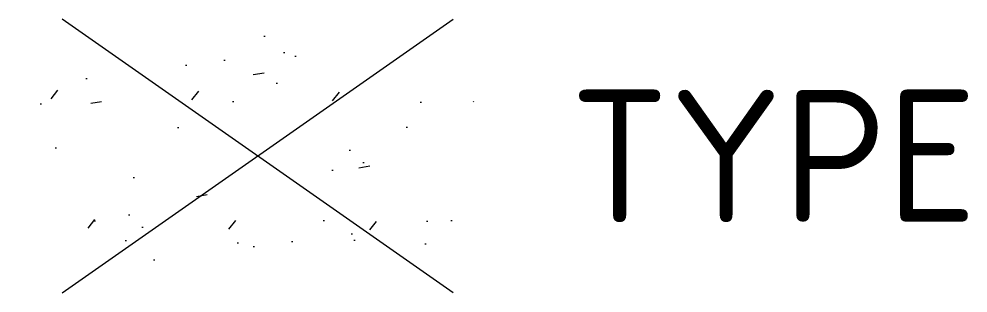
# Model space of a CAD drawing. Header units: metres. Extents: x -3.3 to 9.7, y -1.9 to 1.9.
import ezdxf
from ezdxf.enums import TextEntityAlignment as Align

# ---------------------------------------------------------------- set-up
doc = ezdxf.new("R2010")
doc.units = ezdxf.units.M
doc.layers.get('0').update_dxf_attribs({"lineweight": 25})
doc.styles.add('NLCS-ISO', font='NLCS-ISO.ttf')

msp = doc.modelspace()

# ---------------------------------------------------------------- hatches: boundary and pattern name
h = msp.add_hatch()
h.set_pattern_fill('AGR-GRAS_GAZON-SO', color=256, style=0, pattern_type=2)
h.set_pattern_definition([(37.5, (-20.4739, -66.0631), (-0.062993, 1.926824), [0, -1.52, 0, -1.7, 0, -1.625]), (7.5, (-20.4739, -66.063), (1.76978, 2.82215), [0, -0.82, 0, -1.37, 0, -0.525]), (327.5, (-21.7039, -66.0631), (3.11414, 0.00566), [0, -0.5, 0, -1.8, 0, -2.35]), (317.5, (-21.7039, -66.063), (3.00613, 0.87768), [0, -0.25, 0, -1.18, 0, -1.35]), (51, (-23.0139, -62.2531), (-0.504087, 1.75796), [0.15, -2.0955]), (10, (-23.0139, -69.8731), (0.772887, 1.65746), [0.15, -2.0955])])
edge = h.paths.add_edge_path()
edge.add_ellipse((0, 0), major_axis=(-3.25, 0), ratio=0.538462, start_angle=0, end_angle=360, ccw=False)

# ---------------------------------------------------------------- linework, layer by layer
for p, q in [((-2.662, -1.864), (2.662, 1.864)), ((2.662, -1.864), (-2.662, 1.864))]:
    msp.add_line(p, q)

# ---------------------------------------------------------------- texts
at = {"style": 'NLCS-ISO'}
msp.add_attdef('TYPE', text='', height=1.8, dxfattribs=at).set_placement((4.25, 0), align=Align.MIDDLE_LEFT)

doc.saveas('drawing.dxf')
